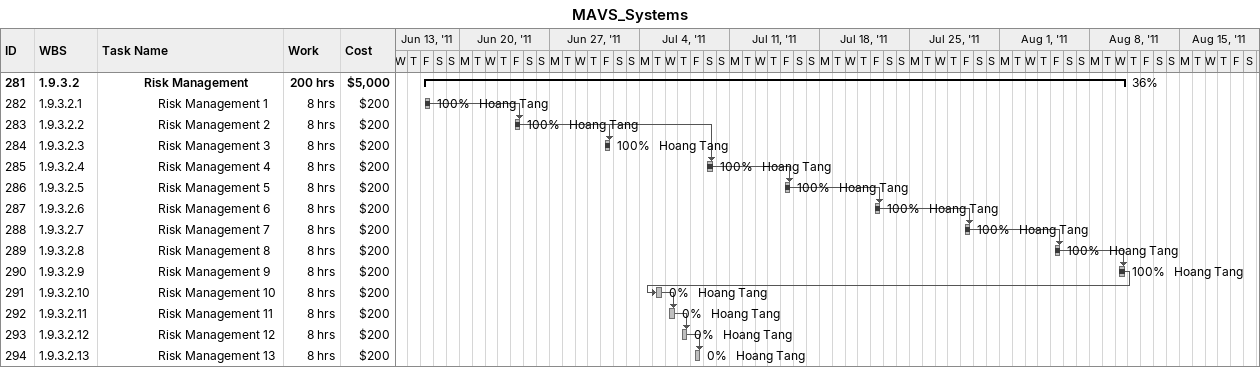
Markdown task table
MAVS_Systems

| ID | WBS | Task | Start | Finish | Predecessors | Resources | % complete | Work (h) | Cost ($) |
|---|---|---|---|---|---|---|---|---|---|
| 281 | 1.9.3.2 | **Risk Management** | 2011-06-17 | 2011-08-10 |  |  | 36 | 200 | 5000 |
| 282 | 1.9.3.2.1 | Risk Management 1 | 2011-06-17 | 2011-06-17 |  | Hoang Tang | 100 | 8 | 200 |
| 283 | 1.9.3.2.2 | Risk Management 2 | 2011-06-24 | 2011-06-24 | 282 | Hoang Tang | 100 | 8 | 200 |
| 284 | 1.9.3.2.3 | Risk Management 3 | 2011-07-01 | 2011-07-01 | 283 | Hoang Tang | 100 | 8 | 200 |
| 285 | 1.9.3.2.4 | Risk Management 4 | 2011-07-09 | 2011-07-09 | 283 | Hoang Tang | 100 | 8 | 200 |
| 286 | 1.9.3.2.5 | Risk Management 5 | 2011-07-15 | 2011-07-15 | 285 | Hoang Tang | 100 | 8 | 200 |
| 287 | 1.9.3.2.6 | Risk Management 6 | 2011-07-22 | 2011-07-22 | 286 | Hoang Tang | 100 | 8 | 200 |
| 288 | 1.9.3.2.7 | Risk Management 7 | 2011-07-29 | 2011-07-29 | 287 | Hoang Tang | 100 | 8 | 200 |
| 289 | 1.9.3.2.8 | Risk Management 8 | 2011-08-05 | 2011-08-05 | 288 | Hoang Tang | 100 | 8 | 200 |
| 290 | 1.9.3.2.9 | Risk Management 9 | 2011-08-10 | 2011-08-10 | 289 | Hoang Tang | 100 | 8 | 200 |
| 291 | 1.9.3.2.10 | Risk Management 10 | 2011-07-05 | 2011-07-05 | 290 | Hoang Tang | 0 | 8 | 200 |
| 292 | 1.9.3.2.11 | Risk Management 11 | 2011-07-06 | 2011-07-06 | 291 | Hoang Tang | 0 | 8 | 200 |
| 293 | 1.9.3.2.12 | Risk Management 12 | 2011-07-07 | 2011-07-07 | 292 | Hoang Tang | 0 | 8 | 200 |
| 294 | 1.9.3.2.13 | Risk Management 13 | 2011-07-08 | 2011-07-08 | 293 | Hoang Tang | 0 | 8 | 200 |
